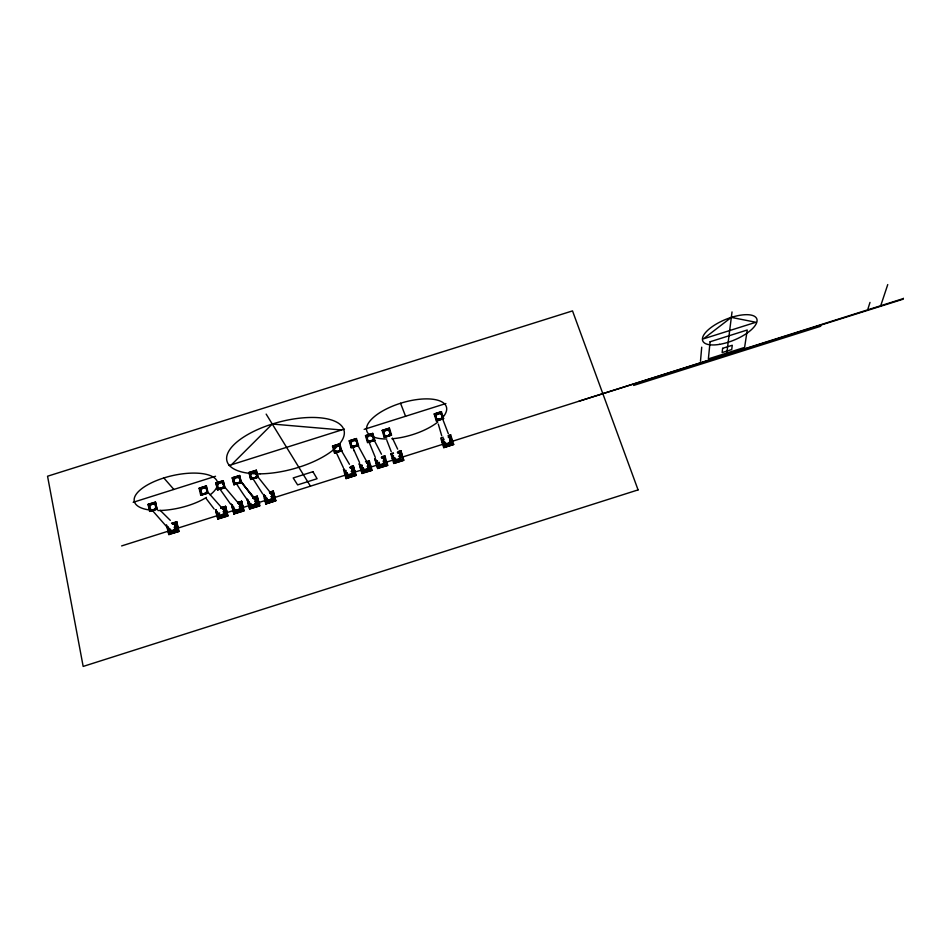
<?xml version="1.0" encoding="UTF-8"?>
<svg xmlns="http://www.w3.org/2000/svg" width="951" height="951" viewBox="0 0 951 951"><rect width="100%" height="100%" fill="white"/><g stroke="black" fill="none" stroke-linecap="round" stroke-linejoin="round"><path stroke-width="1.43" d="M700.483 361.237L701.719 347.174M726.73 353.76L732.02 311.94M867.645 309.871L869.999 302.418M880.567 306.198L887.747 284.575M903.391 298.281L903.058 299.22L579.064 401.179M231.533 464.718L272.271 424.027L341.54 429.983M201.327 494.651L207.651 492.82L201.327 494.651L199.972 488.838L206.177 486.876L207.651 492.82M224.424 487.518L218.1 489.349L224.424 487.518L222.926 481.586L216.709 483.548L218.207 489.492M357.885 445.353L351.62 447.16L357.885 445.353L356.185 439.493L350.004 441.442L351.692 447.303M374.219 440.194L367.954 442.001L374.219 440.194L372.495 434.334L366.313 436.295L368.025 442.144M390.897 434.916L384.644 436.723L390.897 434.916L389.149 429.079L382.968 431.029L384.703 436.878M150.365 510.925L156.594 508.951L155.203 502.984L148.974 504.945L150.246 510.794L156.594 508.951M234.612 484.309L240.817 482.347L239.295 476.415L233.09 478.377L234.505 484.166L240.817 482.347M251.361 479.007L257.566 477.045L256.021 471.137L249.816 473.087L251.266 478.876L257.566 477.045M335.002 452.581L341.195 450.631L339.519 444.759L333.325 446.708L334.918 452.438L341.195 450.631M436.782 420.413L442.952 418.464L441.133 412.651L434.964 414.6L436.782 420.413L442.952 418.464M149.58 511.246L157.129 509.165L149.58 511.246L148.094 504.363L155.405 502.057L157.129 509.165M217.482 489.789L224.983 487.732L217.482 489.789L215.853 482.965L223.152 480.659L224.983 487.732M233.898 484.606L241.388 482.537L233.898 484.606L232.234 477.794L239.533 475.488L241.388 482.537M250.672 479.304L258.149 477.247L250.672 479.304L248.972 472.504L256.259 470.198L258.149 477.247M200.899 495.34L208.21 493.022L206.403 485.949L199.104 488.255L200.697 495.102L208.21 493.022M334.514 453.116L341.801 450.81L339.78 443.82L332.505 446.114L334.372 452.854L341.801 450.81M351.216 447.838L358.503 445.532L356.459 438.554L349.183 440.848L351.085 447.576L358.503 445.532M367.561 442.667L374.837 440.372L372.768 433.394L365.505 435.689L367.443 442.405L374.837 440.372M384.252 437.401L391.515 435.106L389.423 428.14L382.159 430.434L384.252 437.401L391.515 435.106M436.343 420.936L443.606 418.642L441.43 411.712L434.179 413.994L436.343 420.936L443.606 418.642M171.513 523.181L176.827 521.909L178.954 531.419L168.886 534.593L166.496 524.774M221.642 507.335L225.66 506.467L227.931 515.918L217.886 519.091L215.699 510.663M237.702 502.247L241.709 501.391L244.015 510.818L233.97 514.004L231.438 504.232L233.97 514.004M253.394 497.29L257.15 496.101L259.742 505.849L249.709 509.023L247.141 499.263L249.709 509.023M269.43 492.214L273.187 491.025L275.814 500.761L265.781 503.935L275.814 500.761M350.741 466.501L353.237 465.705L356.031 475.369L346.033 478.543L356.031 475.369M365.469 461.841L369.38 460.997L366.896 461.794M382.361 456.492L385.012 456.064L381.387 457.336M398.326 451.452L400.823 450.655L403.723 460.284L393.738 463.446L390.849 453.817L393.345 453.021M448.183 435.677L450.667 434.892L453.686 444.474L443.713 447.624L440.717 438.042L443.202 437.246M171.81 523.502L176.827 521.909M220.656 508.048L225.66 506.467M237.952 502.58L241.709 501.391M253.632 497.611L257.388 496.422M269.656 492.547L273.412 491.358M350.158 467.214L353.415 466.061M393.488 453.377L390.849 453.817M397.363 452.284L400.965 451.012M448.301 436.045L450.667 434.892M172.286 523.704L175.947 522.551L177.754 530.622L169.016 533.166L177.754 530.622M221.167 508.238L224.686 506.907L226.754 515.121L218.195 517.831L216.15 509.605M238.439 502.782L240.876 502.009L242.838 510.033L234.148 512.553L242.838 510.033M252.93 498.193L256.449 496.85L258.577 505.052L250.042 507.751L258.577 505.052M270.179 492.737L272.616 491.964L274.661 499.964L266.114 502.663L263.962 494.472M349.849 467.535L352.583 466.442L354.913 474.561L346.402 477.259L344.084 469.128L346.402 477.259M381.482 457.538L384.216 456.444L386.617 464.528L378.106 467.226L386.617 464.528M174.235 527.175L176.85 526.581M223.2 511.686L225.791 511.103M239.283 506.598L241.863 506.015M255.011 501.629L257.578 501.034M271.071 496.541L273.638 495.958M351.264 471.173L353.796 470.602M367.276 466.109L369.808 465.538M379.294 462.305L376.965 463.268M382.944 461.152L385.464 460.581M398.528 456.218L401.453 455.517M174.402 527.353L177.885 526.652L175.376 527.448M219.681 513.029L216.495 514.039L219.265 513.564M223.342 511.876L226.79 511.186L224.281 511.971M239.426 506.788L242.862 506.098L240.353 506.895M255.141 501.807L258.565 501.129L256.057 501.926M266.862 498.098L264.354 498.895L267.1 498.431M271.201 496.731L274.613 496.053M347.044 472.73L344.547 473.527L347.222 473.075M351.371 471.363L354.723 470.709L352.227 471.494M363.056 467.666L360.56 468.463L363.223 468.011M367.371 466.299L370.724 465.645L368.215 466.442M378.712 462.721L376.216 463.506L378.878 463.066M383.705 461.14L386.368 460.7L383.871 461.485M394.713 457.657L392.216 458.441L394.855 458.013M399.693 456.076L402.344 455.636L399.848 456.432M444.64 441.858L442.144 442.643L444.759 442.215M449.621 440.277L452.117 439.493L449.74 440.646M170.348 529.041L167.542 529.529M251.052 503.507L248.294 503.982M121.621 545.922L171.18 530.242M176.85 528.447L217.922 515.454M225.007 513.207L234.921 510.069M243.408 507.382L249.079 505.587M254.737 503.804L264.651 500.666M274.566 497.528L345.379 475.12M353.879 472.433L363.793 469.295M368.037 467.951L376.537 465.265M386.451 462.127L393.536 459.88M402.035 457.193L443.095 444.2M451.594 441.514L903.284 298.59M235.884 511.305L238.713 510.402M255.664 505.04L259.908 503.697M633.639 385.44L820.725 326.241M218.052 517.653L226.754 515.121M265.983 502.485L274.661 499.964M346.295 477.069L354.913 474.561M370.938 469.497L362.331 471.993L370.938 469.497L368.667 461.58M402.63 459.464L394.035 461.96L402.63 459.464L400.276 451.582M452.605 443.653L444.046 446.138L452.605 443.653L450.144 435.82M168.589 534.296L178.954 531.419M217.613 518.782L227.931 515.918M233.72 513.683L244.015 510.818M249.459 508.702L259.742 505.849M361.879 473.123L372.055 470.305L362.058 473.467L359.24 463.815L362.058 473.467M377.559 468.165L387.723 465.348L377.725 468.51L374.872 458.858L377.725 468.51M403.723 460.284L393.738 463.446M229.025 465.503L344.393 429.091M133.176 502.294L215.544 476.273M364.138 429.353L445.912 403.533M148.094 504.363L155.631 502.294M215.853 482.965L223.342 480.909M232.234 477.794L239.711 475.738M248.972 472.504L256.437 470.448M199.972 488.838L206.296 487.019L207.544 492.689M223.033 481.729L216.709 483.548M356.256 439.635L350.004 441.442M372.554 434.488L366.313 436.295M389.209 429.234L382.968 431.029M272.664 495.471L258.208 477.271M256.592 500.559L241.554 482.526M160.196 510.342L170.3 520.375M148.974 504.945L155.203 502.984M208.602 492.939L224.27 510.639M169.052 529.41L152.077 510.116M175.947 522.551L177.587 530.456M225.256 487.673L240.365 505.552M163.834 477.961L173.855 489.444M199.104 488.255L206.403 485.949M239.83 480.386L256.818 501.462M232.353 504.708L234.291 512.732M214.177 509.07L206.177 498.562M240.876 502.009L242.707 509.843M233.09 478.377L239.295 476.415M230.439 503.923L219.681 488.755M240.353 480.291L256.104 501.688M263.403 494.52L265.781 503.935M249.816 473.087L256.021 471.137M252.455 477.901L262.583 493.759M341.171 450.203L349.457 464.314M266.161 414.101L310.442 486.175M357.112 443.844L368.239 464.397M374.028 439.873L381.482 454.245M343.43 469.212L346.033 478.543M332.505 446.114L339.78 443.82M333.325 446.708L339.519 444.759M349.183 440.848L356.459 438.554M360.179 464.266L362.426 472.183M343.323 467.619L335.81 451.606M392.394 438.054L397.649 449.134M375.823 459.321L378.106 467.226M365.505 435.689L372.768 433.394M359.514 462.507L354.2 450.655M391.8 454.269L394.118 462.162M382.159 430.434L389.423 428.14M368.988 441.953L375.312 457.443M442.56 418.702L448.337 433.727M352.452 446.352L354.414 451.19M391.265 451.773L386.831 440.349M400.537 403.26L405.578 416.276M443.713 447.624L453.686 444.474M434.179 413.994L441.43 411.712M441.668 438.494L444.117 446.34M434.964 414.6L441.133 412.651M441.728 435.82L438.304 424.087M400.823 450.655L403.581 459.927M389.149 429.079L390.825 434.773M384.846 455.707L387.723 465.348M372.495 434.334L374.147 440.04M369.214 460.653L372.055 470.305M356.185 439.493L357.814 445.199M353.237 465.705L355.852 475.024M273.187 491.025L275.588 500.428M264.093 494.663L266.114 502.663M256.259 470.198L257.971 476.998M257.15 496.101L259.504 505.516M249.15 472.754L250.838 479.554M247.914 499.548L250.042 507.751M239.533 475.488L241.209 482.3M241.459 501.07L243.765 510.509M232.424 478.032L234.089 484.855M223.152 480.659L224.793 487.483M222.926 481.586L224.317 487.387M225.411 506.146L227.669 515.597M216.043 483.215L217.672 490.038M216.614 511.127L218.195 517.831M215.651 509.629L217.886 519.091M200.079 488.98L201.434 494.793M176.541 521.6L178.657 531.11M167.531 526.426L169.183 533.345M167.091 526.45L168.886 534.593M155.405 502.057L156.915 508.928M148.32 504.601L149.806 511.483M253.441 498.265A3.911 3.531 -34.8 0 1 256.711 502.128A3.911 3.531 -34.8 0 1 252.3 505.563A3.911 3.531 -34.8 0 1 249.257 501.546A4.256 3.84 -34.8 0 0 252.36 506.17A4.256 3.84 -34.8 0 0 257.269 502.342A4.256 3.84 -34.8 0 0 253.406 498.229M253.43 498.324A3.554 3.21 -34.8 0 1 256.152 501.831A3.554 3.21 -34.8 0 1 252.372 504.957A3.554 3.21 -34.8 0 1 249.305 501.736M249.4 502.687A4578.59 1055.86 -38.2 0 1 236.716 484.059M148.071 509.772A42.64 16.524 -12.9 0 1 143.672 487.292A42.64 16.524 -12.9 0 1 201.077 473.467A42.64 16.524 -12.9 0 1 210.123 494.829M206.426 497.397A42.64 16.524 -12.9 0 1 157.902 510.521M386.784 438.993A41.594 16.761 -16.8 0 1 371.389 419.391A41.594 16.761 -16.8 0 1 425.204 398.897A41.594 16.761 -16.8 0 1 442.417 417.81M437.805 422.066A41.594 16.761 -16.8 0 1 391.895 438.78M238.844 482.609A2.58 2.306 -34.1 0 1 236.312 483.144M238.677 482.692A2.841 2.544 -34.1 0 1 236.228 483.203M265.46 495.946A3.899 3.531 -33.8 0 0 267.861 500.392A3.899 3.531 -33.8 0 0 272.664 497.551A3.899 3.531 -33.8 0 0 270.036 493.248A4.256 3.852 -33.8 0 1 273.222 497.813A4.256 3.852 -33.8 0 1 267.873 500.987A4.256 3.852 -33.8 0 1 265.448 495.887M269.739 493.272A3.554 3.21 -33.8 0 1 272.152 497.123A3.554 3.21 -33.8 0 1 267.92 499.822A3.554 3.21 -33.8 0 1 265.507 495.97M256.271 474.287A2.58 2.318 -33.1 0 1 256.532 475.036M255.962 476.938A2.58 2.318 -33.1 0 1 253.049 477.854M256.294 473.848A2.829 2.544 -33.1 0 1 256.651 475.06M255.867 476.998A2.829 2.544 -33.1 0 1 252.788 477.866M237.988 503.257A3.911 3.519 -35.7 0 1 240.948 507.192A3.911 3.519 -35.7 0 1 236.633 510.556A3.911 3.519 -35.7 0 1 233.471 506.776M238.285 503.222A4.268 3.84 -35.7 0 1 241.471 507.691A4.268 3.84 -35.7 0 1 236.419 511.127A4.268 3.84 -35.7 0 1 233.482 506.491M237.94 503.341A3.566 3.21 -35.7 0 1 240.413 506.752A3.566 3.21 -35.7 0 1 236.977 509.938A3.566 3.21 -35.7 0 1 233.589 507.358M219.931 488.315A2.58 2.306 -35 0 0 222.855 487.399A2.841 2.544 -35 0 1 219.657 488.327M222.974 484.011A2.841 2.544 -35 0 1 223.283 484.463M222.177 508.381A3.923 3.519 -36.6 0 1 224.84 512.375A3.923 3.519 -36.6 0 1 220.62 515.656A3.923 3.519 -36.6 0 1 217.363 512.125A3.566 3.198 -36.6 0 0 220.549 515.038A3.566 3.198 -36.6 0 0 224.27 512.066A3.566 3.198 -36.6 0 0 221.987 508.452M221.345 508.298A4.279 3.84 -36.6 0 1 225.494 512.03A4.279 3.84 -36.6 0 1 221.001 516.274A4.279 3.84 -36.6 0 1 217.28 512.137M205.737 493.058A2.591 2.306 -35.9 0 1 204.013 493.735A2.853 2.532 -35.9 0 0 205.689 493.046M366.729 462.947A3.863 3.542 -26.5 0 1 368.798 467.583A3.863 3.542 -26.5 0 1 363.722 469.758A3.863 3.542 -26.5 0 1 361.891 465.015A4.208 3.863 -26.5 0 0 363.639 470.329A4.208 3.863 -26.5 0 0 369.297 467.904A4.208 3.863 -26.5 0 0 366.729 462.864M366.587 462.994A3.519 3.233 -26.5 0 1 368.358 467.107A3.519 3.233 -26.5 0 1 363.96 469.235A3.519 3.233 -26.5 0 1 361.855 465.277M355.936 445.532A2.544 2.318 -26 0 1 354.236 446.292A2.805 2.556 -26 0 0 355.84 445.591M350.467 467.94A3.863 3.542 -27.9 0 1 352.892 472.326A3.863 3.542 -27.9 0 1 348.102 474.965A3.863 3.542 -27.9 0 1 345.677 470.579M350.444 467.868A4.22 3.863 -27.9 0 1 353.38 472.706A4.22 3.863 -27.9 0 1 347.876 475.5A4.22 3.863 -27.9 0 1 345.736 470.258M350.408 468.011A3.519 3.222 -27.9 0 1 352.429 471.851A3.519 3.222 -27.9 0 1 348.446 474.418A3.519 3.222 -27.9 0 1 345.677 471.042M336.119 451.25A2.556 2.318 -27.3 0 0 339.697 450.251A2.805 2.556 -27.3 0 1 336.19 451.392M339.959 447.778A2.805 2.556 -27.3 0 1 340.161 448.492M381.862 457.871A3.863 3.542 -25.1 0 1 384.68 462.043A3.863 3.542 -25.1 0 1 380.091 464.98A3.863 3.542 -25.1 0 1 377.285 460.807M381.803 457.823A4.208 3.863 -25.1 0 1 385.179 462.317A4.208 3.863 -25.1 0 1 380.055 465.586A4.208 3.863 -25.1 0 1 377.167 460.783M382.766 458.275A3.507 3.233 -25.1 0 1 383.942 462.364A3.507 3.233 -25.1 0 1 379.758 464.29A3.507 3.233 -25.1 0 1 377.428 460.736M398.124 452.866A3.852 3.554 -23.6 0 1 400.644 457.134A3.852 3.554 -23.6 0 1 396.02 459.892A3.852 3.554 -23.6 0 1 393.274 455.743M398.065 452.807A4.196 3.875 -23.6 0 1 401.108 457.526A4.196 3.875 -23.6 0 1 395.782 460.45A4.196 3.875 -23.6 0 1 393.262 455.458M397.887 452.866A3.507 3.233 -23.6 0 1 400.193 456.694A3.507 3.233 -23.6 0 1 396.103 459.285A3.507 3.233 -23.6 0 1 393.441 455.672M389.411 431.79A2.794 2.556 -23.2 0 1 389.672 432.265M448.527 437.151A4.196 3.875 -18.6 0 1 450.845 442.334A4.196 3.875 -18.6 0 1 445.056 444.379A4.196 3.875 -18.6 0 1 443.57 438.898A3.84 3.554 -18.6 0 0 445.27 443.832A3.84 3.554 -18.6 0 0 450.453 441.811A3.84 3.554 -18.6 0 0 448.301 437.139A3.495 3.233 -18.6 0 1 450.037 441.371A3.495 3.233 -18.6 0 1 445.543 443.297A3.495 3.233 -18.6 0 1 443.606 439.219M445.175 443.154A3.495 3.233 -18.6 0 1 443.665 439.089M440.646 418.904A2.532 2.33 -18.4 0 1 437.924 419.201A2.794 2.556 -18.4 0 0 440.551 418.963M172.642 523.882A3.59 3.186 -38.9 0 1 175.269 527.425A3.59 3.186 -38.9 0 1 171.43 530.575A3.59 3.186 -38.9 0 1 168.458 527.306M155.489 506.122A2.603 2.294 -38.2 0 1 155.714 507.358A2.865 2.52 -38.2 0 0 155.465 505.694M154.633 509.26A2.603 2.294 -38.2 0 1 152.647 509.843A2.865 2.52 -38.2 0 0 154.502 509.296M710.088 341.766L708.376 358.872L744.609 347.412L747.248 330.009L710.088 341.766M722.629 348.316L722.13 352.571L731.711 349.54L732.27 345.272L722.629 348.316M731.331 317.384L703.455 338.841L755.867 322.27L731.331 317.384M638.073 489.896L83.165 666.425L47.55 476.225L572.514 310.894L638.073 489.896M312.927 471.708L293.193 477.949L297.615 484.891L317.087 478.722L312.927 471.708M719.491 344.369A29.184 11.162 -22.3 0 0 756.818 318.93A29.184 11.162 -22.3 0 0 712.929 326.169A29.184 11.162 -22.3 0 0 719.491 344.369M260.051 473.848A60.519 24.453 -14.7 0 0 344.179 431.005A60.519 24.453 -14.7 0 0 252.241 432.123A60.519 24.453 -14.7 0 0 260.051 473.848M236.965 483.298A3.091 2.77 -34.1 0 0 239.616 478.769A3.091 2.77 -34.1 0 0 234.433 479.221A3.091 2.77 -34.1 0 0 236.965 483.298M253.715 478.008A3.091 2.782 -33.1 0 0 256.354 473.491A3.091 2.782 -33.1 0 0 251.159 473.931A3.091 2.782 -33.1 0 0 253.715 478.008M220.573 488.481A3.103 2.77 -35 0 0 223.235 483.952A3.103 2.77 -35 0 0 218.052 484.392A3.103 2.77 -35 0 0 220.573 488.481M203.799 493.771A3.103 2.77 -35.9 0 0 206.498 489.242A3.103 2.77 -35.9 0 0 201.303 489.682A3.103 2.77 -35.9 0 0 203.799 493.771M353.606 446.316A3.067 2.794 -26 0 0 356.756 442.179A3.067 2.794 -26 0 0 351.573 441.93A3.067 2.794 -26 0 0 353.606 446.316M336.916 451.582A3.067 2.794 -27.3 0 0 340.078 447.445A3.067 2.794 -27.3 0 0 334.907 447.196A3.067 2.794 -27.3 0 0 336.916 451.582M369.416 440.979A2.544 2.33 -24.6 0 0 372.685 439.826A2.805 2.556 -24.6 0 1 369.38 441.026M369.725 441.133A3.055 2.794 -24.6 0 0 373.149 437.21A3.055 2.794 -24.6 0 0 368.025 436.604A3.055 2.794 -24.6 0 0 369.725 441.133M387.473 435.843A2.544 2.33 -23.2 0 0 388.971 435.047A2.794 2.556 -23.2 0 1 387.592 435.796M386.403 435.867A3.055 2.794 -23.2 0 0 389.803 431.944A3.055 2.794 -23.2 0 0 384.68 431.35A3.055 2.794 -23.2 0 0 386.403 435.867M438.256 419.379A3.043 2.794 -18.4 0 0 441.894 415.694A3.043 2.794 -18.4 0 0 436.806 414.767A3.043 2.794 -18.4 0 0 438.256 419.379M175.887 527.615A3.947 3.507 -38.9 0 0 172.713 523.811A4.303 3.816 -39 0 1 176.494 527.805A4.303 3.816 -39 0 1 171.691 531.775A4.303 3.816 -39 0 1 168.386 527.341A3.947 3.507 -38.9 0 0 171.584 531.169A3.947 3.507 -38.9 0 0 175.887 527.615M152.956 509.891A3.126 2.758 -38.2 0 0 155.382 505.183A3.126 2.758 -38.2 0 0 150.21 505.98A3.126 2.758 -38.2 0 0 152.956 509.891"/></g></svg>
